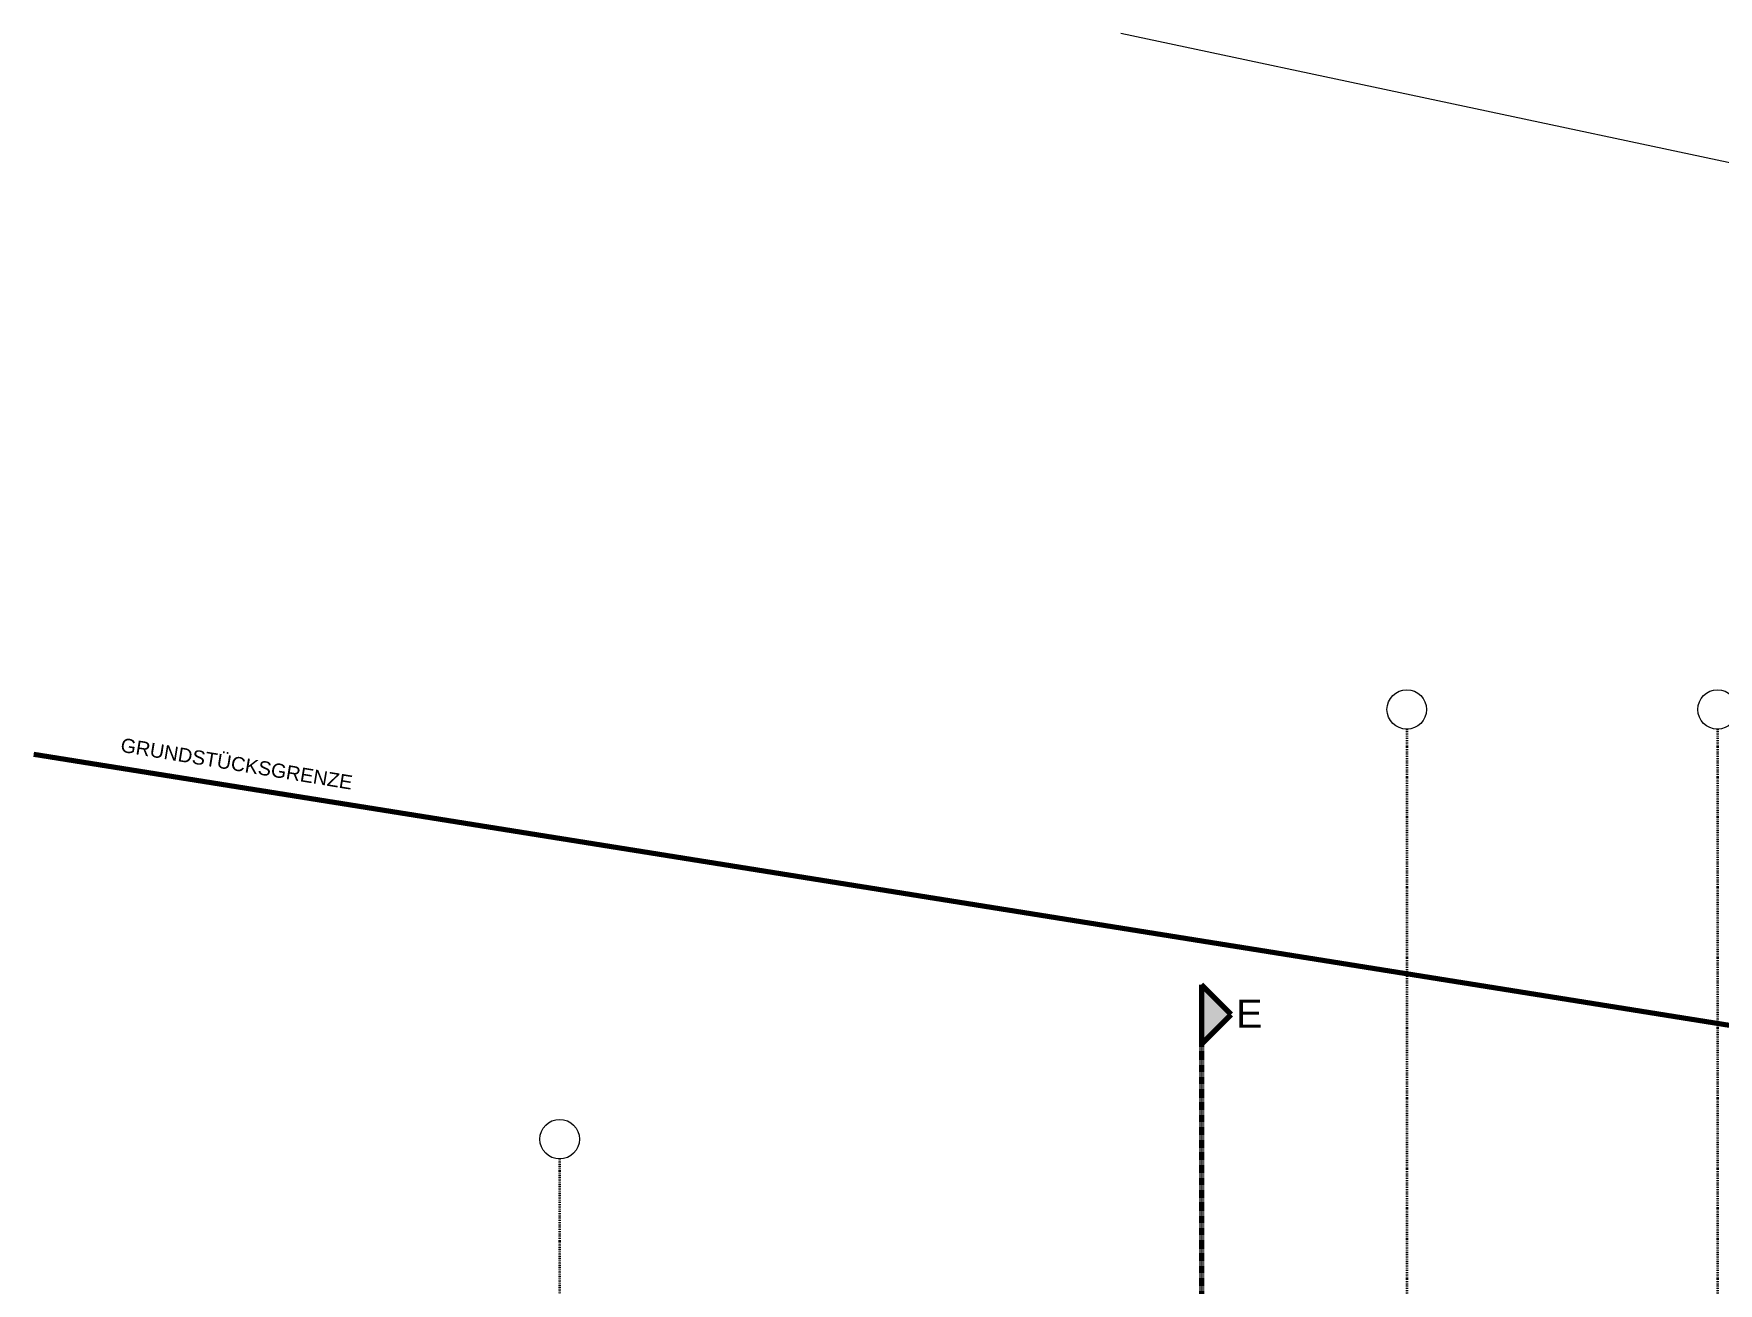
# Model space of a CAD drawing. Header units: metres. Extents: x -15638 to 29611, y -11908 to 29644.
# Drawn here: x -15638 to -722, y 18574 to 29644 of the extents above; entities that cross this region are included whole.
import ezdxf

# ---------------------------------------------------------------- set-up
doc = ezdxf.new("R2010")
doc.units = ezdxf.units.M
doc.linetypes.add('Achse', pattern=[0.009, 0.005, -0.002, 0, -0.002])
doc.linetypes.add('Strich Punkt Mittel', pattern=[0.015875, 0.00635, -0.004763, 0, -0.004763])
for name, color, linetype, lineweight in [('A_2D', 7, 'Continuous', 13), ('A_Beschriftung_', 7, 'Continuous', 9), ('A_Grundstuecksgrenze', 5, 'Continuous', 70), ('A_Raster_', 1, 'Continuous', 9), ('G-ANNO-SYMB_', 111, 'Continuous', 9), ('Text', 130, 'Continuous', 9)]:
    doc.layers.add(name, color=color, linetype=linetype, lineweight=lineweight)
doc.styles.add('Arial_3', font='arial.ttf', dxfattribs={"height": 0.125})
doc.styles.add('Arial_8', font='arial.ttf', dxfattribs={"height": 0.25})

# ---------------------------------------------------------------- blocks, each defined once
blk = doc.blocks.new('Family - ___-3180367-263_PP_03DG_BT1')
at = {"layer": 'A_Grundstuecksgrenze'}
blk.add_line((3.266, 94.009), (26.926, 90.223), dxfattribs=at)
blk = doc.blocks.new('Raster - BS_Achse-112124-263_PP_03DG_BT1')
at = {"layer": 'A_Beschriftung_'}
blk.add_circle((0, 0), 0.0035, dxfattribs=at)
blk = doc.blocks.new('Schnitt - 100_Gebaeudeschnitt-1262219-263_PP_03DG_BT1')
at = {"layer": 'G-ANNO-SYMB_'}
blk.add_hatch(color=256, dxfattribs=at).paths.add_polyline_path([(-0.00829, 0), (-0.00305, 0.00525), (0.0022, 0)])
at = {"layer": 'G-ANNO-SYMB_', "lineweight": 70}
for p, q in [((-0.00305, 0.00525), (-0.00829, 0)), ((0.0022, 0), (-0.00305, 0.00525)), ((-0.00829, 0), (0.0022, 0))]:
    blk.add_line(p, q, dxfattribs=at)
blk = doc.blocks.new('354354')
at = {"layer": 'A_2D', "lineweight": 18}
blk.add_line((19.008, 99.092), (12.893, 100.392), dxfattribs=at)
at = {"layer": 'A_Raster_', "linetype": 'Strich Punkt Mittel', "lineweight": 35}
for p, q in [((15.423, 94.23), (15.423, 59.949)), ((18.175, 94.23), (18.175, 59.949)), ((7.923, 90.423), (7.923, 67.847))]:
    blk.add_line(p, q, dxfattribs=at)
at = {"layer": 'G-ANNO-SYMB_', "linetype": 'Achse', "lineweight": 70}
blk.add_line((13.605, 91.551), (13.605, 68.007), dxfattribs=at)
at = {"layer": 'A_Beschriftung_', "xscale": 49.99999999999998, "yscale": 49.99999999999998, "zscale": 49.99999999999998, "rotation": 180}
for p in [(15.423, 94.405), (18.175, 94.405), (7.923, 90.598)]:
    blk.add_blockref('Raster - BS_Achse-112124-263_PP_03DG_BT1', p, dxfattribs=at)
at = {"layer": 'A_Grundstuecksgrenze'}
blk.add_blockref('Family - ___-3180367-263_PP_03DG_BT1', (0, 0), dxfattribs=at)
at = {"layer": 'G-ANNO-SYMB_', "xscale": 49.99999999999998, "yscale": 49.99999999999998, "zscale": 49.99999999999998, "rotation": 269.9999999999466}
blk.add_blockref('Schnitt - 100_Gebaeudeschnitt-1262219-263_PP_03DG_BT1', (13.605, 91.551), dxfattribs=at)
at = {"layer": 'G-ANNO-SYMB_', "insert": (13.913, 91.835), "char_height": 0.25, "width": 0.2846, "attachment_point": 1, "style": 'Arial_8'}
blk.add_mtext('E', dxfattribs=at)
at = {"layer": 'Text', "color": 5, "insert": (4.049, 94.154), "char_height": 0.125, "width": 2.50928, "attachment_point": 1, "rotation": 350.6596, "style": 'Arial_3'}
blk.add_mtext('GRUNDSTÜCKSGRENZE', dxfattribs=at)

msp = doc.modelspace()

# ---------------------------------------------------------------- block references
at = {"xscale": 1000, "yscale": 1000, "zscale": 1000}
msp.add_blockref('354354', (-18904, -70747), dxfattribs=at)

doc.saveas('drawing.dxf')
